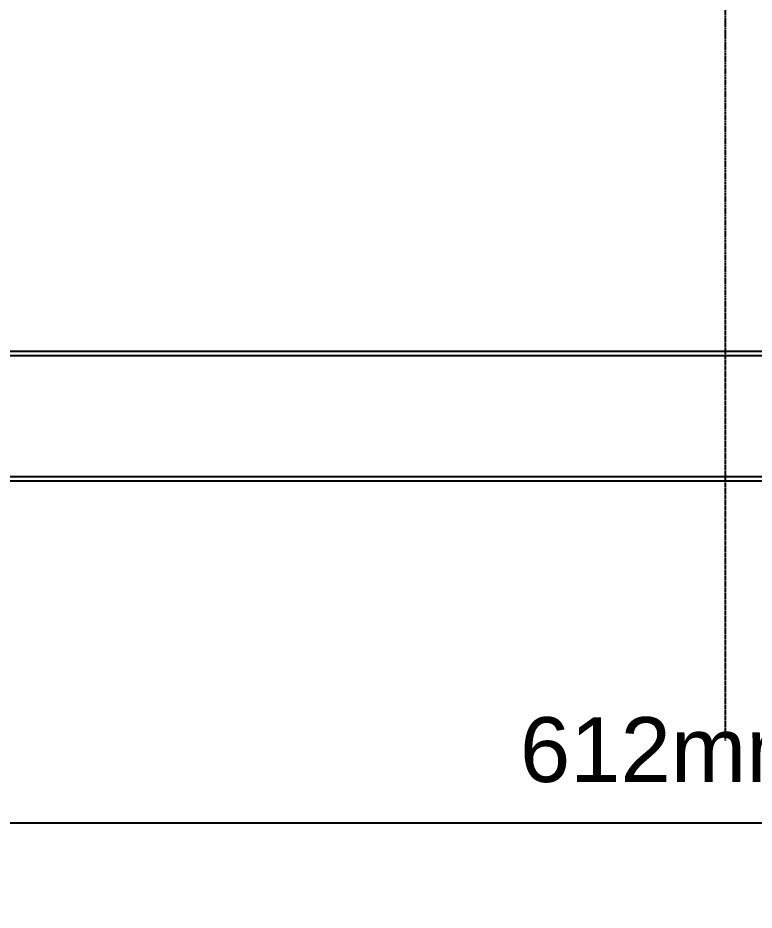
# Model space of a CAD drawing. Header units: millimetres. Extents: x 9226 to 36041, y 16031 to 21779.
# Drawn here: x 18015.4 to 18185.9, y 17136.5 to 17343 of the extents above; entities that cross this region are included whole.
import ezdxf

# ---------------------------------------------------------------- set-up
doc = ezdxf.new("R2010")
doc.units = ezdxf.units.MM
doc.linetypes.add('CENTER', pattern=[0.6, 0.375, -0.075, 0.075, -0.075])
doc.layers.add('02___PRT_ALL_AXES', color=7, linetype='Continuous')
doc.layers.add('center', color=1, linetype='CENTER')
doc.styles.get("Standard").update_dxf_attribs({"font": 'arial.ttf'})
doc.dimstyles.new('ISO-15', dxfattribs={"dimtxt": 15, "dimasz": 4, "dimexe": 1.25, "dimexo": 5, "dimgap": 5, "dimtad": 1, "dimtoh": 1, "dimdec": 1, "dimdsep": 46, "dimtxsty": 'Standard', "dimcen": 2.5, "dimadec": 0, "dimazin": 0, "dimtfac": 1, "dimtdec": 1, "dimtmove": 0, "dimatfit": 3, "dimfxl": 1, "dimarcsym": 0})

# ---------------------------------------------------------------- blocks, each defined once
blk = doc.blocks.new('*D297')
at = {"color": 0, "lineweight": -2, "transparency": 16777216}
for p, q in [((18519.63, 17231.75), (18519.63, 17155.44)), ((17907.63, 17165.75), (17907.63, 17155.44)), ((17911.63, 17156.69), (18515.63, 17156.69))]:
    blk.add_line(p, q, dxfattribs=at)
at = {"color": 0, "transparency": 16777216}
for points in [[(17911.63, 17157.35), (17911.63, 17156.02), (17907.63, 17156.69)], [(18515.63, 17157.35), (18515.63, 17156.02), (18519.63, 17156.69)]]:
    blk.add_solid(points, dxfattribs=at)
at = {"layer": 'Defpoints', "color": 0, "transparency": 16777216}
for p in [(18519.63, 17236.75), (17907.63, 17170.75), (18519.63, 17156.69)]:
    blk.add_point(p, dxfattribs=at)
at = {"color": 0, "lineweight": -3, "transparency": 16777216, "insert": (18213.63, 17171.4), "char_height": 15, "attachment_point": 5}
blk.add_mtext('612mm [2\'-0 1/8"]', dxfattribs=at)

msp = doc.modelspace()

# ---------------------------------------------------------------- linework, layer by layer
at = {"color": 7, "linetype": 'Continuous', "lineweight": -3}
for p, q in [((18447.626, 17265.752), (17937.626, 17265.752)), ((18447.626, 17235.752), (17937.626, 17235.752))]:
    msp.add_line(p, q, dxfattribs=at)
at = {"layer": '02___PRT_ALL_AXES', "color": 7, "linetype": 'Continuous', "lineweight": -3}
for p, q in [((18447.626, 17264.752), (17937.626, 17264.752)), ((18447.626, 17236.752), (17937.626, 17236.752))]:
    msp.add_line(p, q, dxfattribs=at)
at = {"layer": 'center', "lineweight": -3}
msp.add_line((18179.126, 17840.893), (18179.126, 17175.783), dxfattribs=at)

# ---------------------------------------------------------------- dimensions: what is measured, and where the dimension line sits
at = {"lineweight": -3}
dim = msp.add_linear_dim(base=(18519.626, 17156.688), p1=(17907.626, 17170.752), p2=(18519.626, 17236.752), dimstyle='ISO-15', override={"dimpost": 'mm'}, dxfattribs=at)
dim.commit()
dim.dimension.update_dxf_attribs({"geometry": '*D297', "text_midpoint": (18213.626, 17171.398)})

doc.saveas('drawing.dxf')
